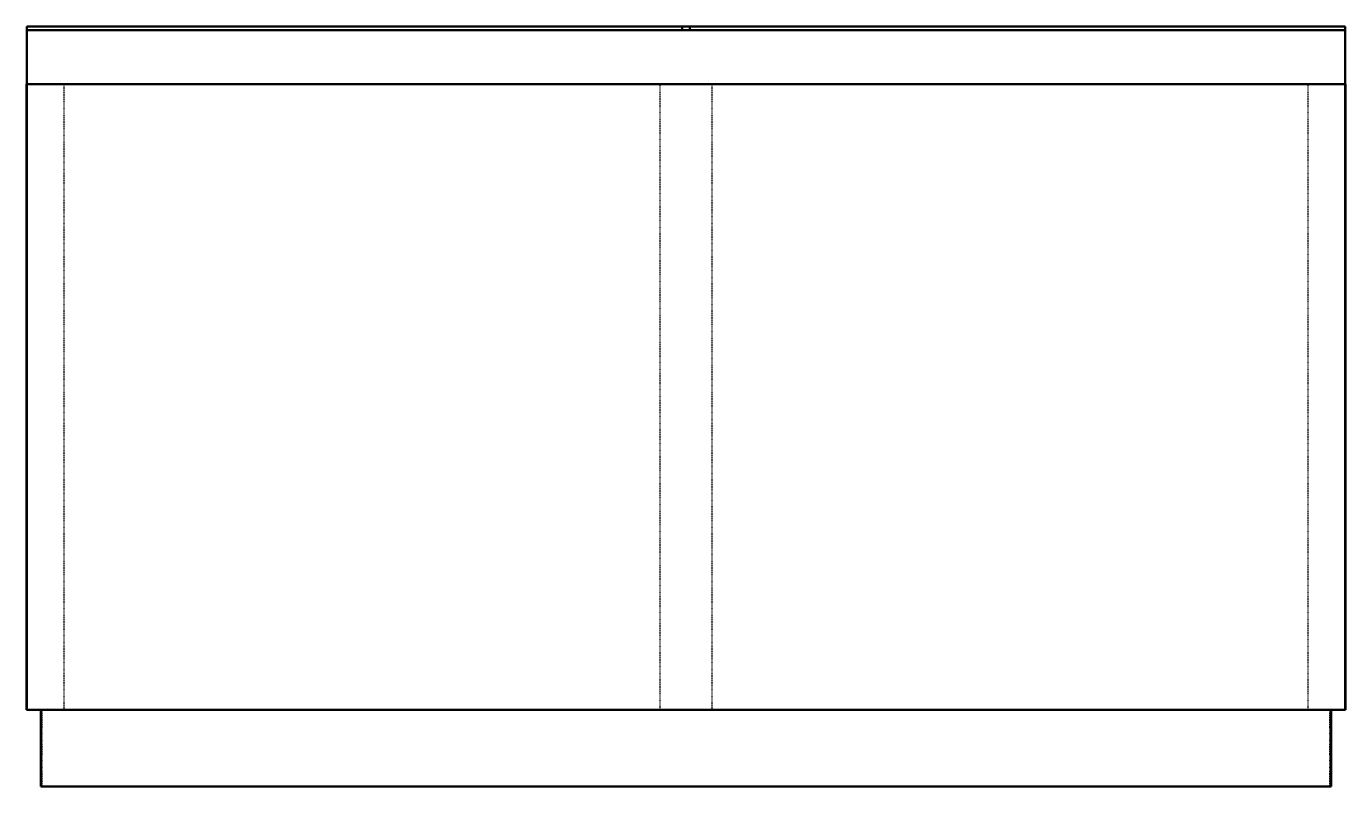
# Model space of a CAD drawing. Header units: millimetres. Extents: x -1125 to 1125, y 0 to 1295.
import ezdxf

# ---------------------------------------------------------------- set-up
doc = ezdxf.new("R2010")
doc.units = ezdxf.units.MM
doc.linetypes.add('Dashed', pattern=[2, 1, -1])
doc.layers.add('AM_0', color=7, linetype='Continuous', lineweight=50)
doc.layers.add('AM_9', color=6, linetype='Dashed', lineweight=25)

# ---------------------------------------------------------------- blocks, each defined once
blk = doc.blocks.new('1_DSH2404D000001S_PART15_0_in_DSH2404D000001S_2')
at = {"layer": 'AM_0'}
for p, q in [((-1100.1375, 0), (-1100.1375, 130.96875)), ((1100.1375, 0), (1100.1375, 130.96875)), ((1100.1375, 0), (-1100.1375, 0))]:
    blk.add_line(p, q, dxfattribs=at)
at = {"layer": 'AM_9'}
for p, q in [((-1097.788, 0), (-1097.788, 130.96875)), ((1097.788, 0), (1097.788, 130.96875))]:
    blk.add_line(p, q, dxfattribs=at)
blk = doc.blocks.new('2_DSH2404D000001S_PART14_0_in_DSH2404D000001S_2')
at = {"layer": 'AM_0'}
for p, q in [((-1123.9, 1197.2), (1124, 1197.2)), ((-1123.9, 1197.2), (-1123.9, 131)), ((1124, 131), (1124, 1197.2)), ((1124, 131), (-1123.9, 131))]:
    blk.add_line(p, q, dxfattribs=at)
blk = doc.blocks.new('3_DSH2404D000001S_PART13_0_in_DSH2404D000001S_2')
at = {"layer": 'AM_0'}
for p, q in [((-1123.9, 1289.1), (1124, 1289.1)), ((-1123.9, 1289.1), (-1123.9, 1197.2)), ((1124, 1197.2), (1124, 1289.1)), ((1124, 1197.2), (-1123.9, 1197.2))]:
    blk.add_line(p, q, dxfattribs=at)
blk = doc.blocks.new('4_DSH2404D000001S_PART12_0_in_DSH2404D000001S_2')
at = {"layer": 'AM_0'}
for p, q in [((-1124.7, 131), (-1124.7, 1197.2)), ((-1124, 1197.2), (-1124.7, 1197.2)), ((-1124, 131), (-1124.7, 131))]:
    blk.add_line(p, q, dxfattribs=at)
blk = doc.blocks.new('5_DSH2404D000001S_PART11_0_in_DSH2404D000001S_2')
at = {"layer": 'AM_0'}
for p, q in [((1124.7, 1197.2), (1124, 1197.2)), ((1124.7, 1197.2), (1124.7, 131)), ((1124.7, 131), (1124, 131))]:
    blk.add_line(p, q, dxfattribs=at)
blk = doc.blocks.new('6_DSH2404D000001S_PART8_0_in_DSH2404D000001S_2')
at = {"layer": 'AM_0'}
for p, q in [((-1123.95, 1295.4), (1123.95, 1295.4)), ((-1123.95, 1295.4), (-1123.95, 1289.05)), ((-6.35, 1295.4), (-6.35, 1289.05)), ((6.35, 1289.05), (-6.35, 1289.05)), ((6.35, 1289.05), (6.35, 1295.4)), ((1123.95, 1295.4), (1123.95, 1289.05))]:
    blk.add_line(p, q, dxfattribs=at)
blk = doc.blocks.new('7_DSH2404D000001S_PART4_0_in_DSH2404D000001S_2')
at = {"layer": 'AM_9'}
for p, q in [((-374.6, 1289.8), (-638.2, 1289.3)), ((-374.6, 1289.1), (-374.6, 1289.8))]:
    blk.add_line(p, q, dxfattribs=at)
for points in [[(-653.9, 1289.1), (-654, 1289.1), (-654, 1289.1), (-654, 1289.1), (-654, 1289.1), (-654, 1289.1)], [(-638.2, 1289.3), (-642, 1289.3), (-648.7, 1289.2), (-652.7, 1289.1), (-653.9, 1289.1)], [(-95.2, 1289.1), (-95.3, 1289.1), (-95.3, 1289.1), (-95.3, 1289.1), (-95.3, 1289.1), (-96.6, 1289.1), (-100.6, 1289.2), (-107.3, 1289.3), (-116.5, 1289.4), (-129.8, 1289.4), (-146.1, 1289.5), (-165.1, 1289.6), (-186.6, 1289.6), (-210.4, 1289.7), (-236.2, 1289.7), (-268.7, 1289.8), (-303, 1289.8), (-338.5, 1289.8), (-374.6, 1289.8)]]:
    blk.add_lwpolyline(points, dxfattribs=at)
blk = doc.blocks.new('8_DSH2404D000001S_PART3_0_in_DSH2404D000001S_2')
at = {"layer": 'AM_9'}
for p, q in [((374.7, 1289.8), (103.4, 1289.2)), ((374.7, 1289.1), (374.7, 1289.8))]:
    blk.add_line(p, q, dxfattribs=at)
for points in [[(95.4, 1289.1), (95.3, 1289.1), (95.3, 1289.1), (95.3, 1289.1), (95.3, 1289.1), (95.3, 1289.1)], [(103.4, 1289.2), (100.6, 1289.2), (96.6, 1289.1), (95.4, 1289.1)], [(654.1, 1289.1), (654, 1289.1), (654, 1289.1), (654, 1289.1), (654, 1289.1), (652.7, 1289.1), (648.7, 1289.2), (642, 1289.3), (632.8, 1289.4), (619.5, 1289.4), (603.2, 1289.5), (584.2, 1289.6), (562.7, 1289.6), (538.9, 1289.7), (513.1, 1289.7), (480.6, 1289.8), (446.3, 1289.8), (410.8, 1289.8), (374.7, 1289.8)]]:
    blk.add_lwpolyline(points, dxfattribs=at)
blk = doc.blocks.new('9_DSH2404D000001S_PART2_0_in_DSH2404D000001S_2')
at = {"layer": 'AM_9'}
for p, q in [((44.5, 131), (44.5, 1197.2)), ((1060.5, 1197.2), (1060.5, 131))]:
    blk.add_line(p, q, dxfattribs=at)
blk = doc.blocks.new('10_DSH2404D000001S_PART1_0_in_DSH2404D000001S_2')
at = {"layer": 'AM_9'}
for p, q in [((-1060.4, 131), (-1060.4, 1197.2)), ((-44.4, 1197.2), (-44.4, 131))]:
    blk.add_line(p, q, dxfattribs=at)

msp = doc.modelspace()

# ---------------------------------------------------------------- block references
for name in ['6_DSH2404D000001S_PART8_0_in_DSH2404D000001S_2', '3_DSH2404D000001S_PART13_0_in_DSH2404D000001S_2', '7_DSH2404D000001S_PART4_0_in_DSH2404D000001S_2', '8_DSH2404D000001S_PART3_0_in_DSH2404D000001S_2', '4_DSH2404D000001S_PART12_0_in_DSH2404D000001S_2', '2_DSH2404D000001S_PART14_0_in_DSH2404D000001S_2', '10_DSH2404D000001S_PART1_0_in_DSH2404D000001S_2', '9_DSH2404D000001S_PART2_0_in_DSH2404D000001S_2', '5_DSH2404D000001S_PART11_0_in_DSH2404D000001S_2', '1_DSH2404D000001S_PART15_0_in_DSH2404D000001S_2']:
    msp.add_blockref(name, (0, 0))

doc.saveas('drawing.dxf')
